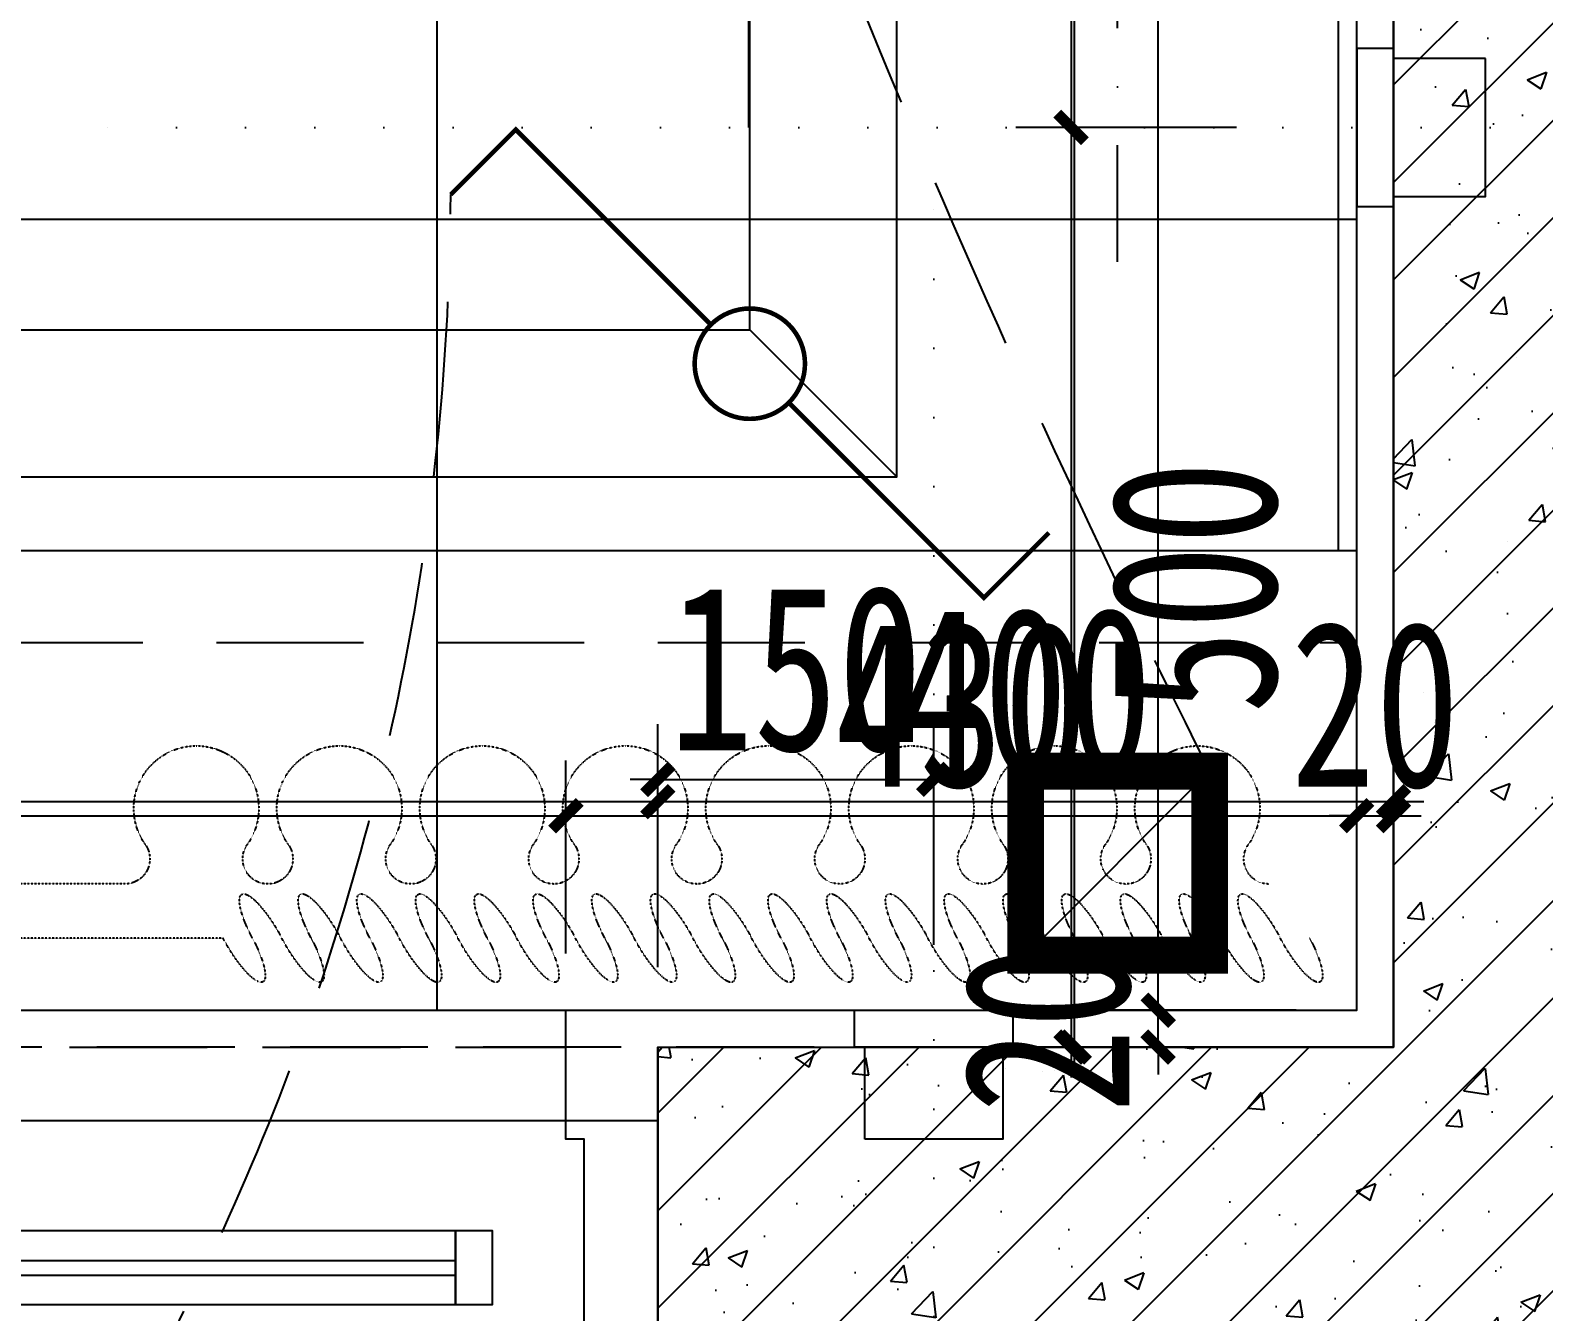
# Model space of a CAD drawing. Header units: millimetres. Extents: x -297 to 39764, y -29258 to 20315.
# Drawn here: x 13736 to 14559, y 4069 to 4765 of the extents above; entities that cross this region are included whole.
import ezdxf

# ---------------------------------------------------------------- set-up
doc = ezdxf.new("R2010")
doc.units = ezdxf.units.MM
for name, pattern in [('_DASH', [0.6, 0.4, -0.2]), ('DASH', [0.35, 0.25, -0.1]), ('DASHDOT2', [12.7, 6.35, -3.175, 0, -3.175]), ('DOT2', [0.125, 0, -0.125]), ('HIDDEN', [9.525, 6.35, -3.175])]:
    doc.linetypes.add(name, pattern=pattern)
doc.layers.get('Defpoints').update_dxf_attribs({"color": 250})
for name, color, linetype in [('.-P建筑梁位', 4, 'Continuous'), ('.P-墙体尺寸标注', 252, 'Continuous'), ('.p-灯具连线', 6, 'Continuous'), ('.P-窗帘', 250, 'Continuous'), ('.P-装饰轮廓', 180, 'Continuous'), ('.P-门', 4, 'Continuous'), ('.P-门套', 141, 'Continuous'), ('.PC-天花尺寸标注', 252, 'Continuous'), ('.PC-天花灯具', 203, 'Continuous'), ('.PC-天花造型', 163, 'Continuous'), ('.PC-综合天花虚线层', 14, 'DASHDOT2'), ('.PF-地面轮廓细线', 75, 'Continuous'), ('.P完成面尺寸', 180, 'Continuous'), ('.ZD-开关', 43, 'Continuous'), ('.ZD-强电开关', 183, 'Continuous'), ('.ZD-插座标注', 252, 'Continuous'), ('.ZD-插座虚线层', 214, 'DASH'), ('.ZD-点位引线', 1, 'Continuous'), ('A-Wall', 2, 'Continuous'), ('C-窗帘', 252, 'Continuous')]:
    doc.layers.add(name, color=color, linetype=linetype)
doc.styles.add('文字样式', font='', dxfattribs={"width": 0.75})
doc.styles.get('文字样式').set_extended_font_data('SimSun')
doc.dimstyles.new('西安1-40（内部尺寸）', dxfattribs={"dimscale": 30, "dimtxt": 3, "dimasz": 0.5, "dimexe": 1, "dimexo": 1, "dimgap": 0.5, "dimtad": 1, "dimdec": 0, "dimrnd": 5, "dimtxsty": '文字样式', "dimblk": 'ARCHTICK', "dimcen": 1, "dimdle": 0.55, "dimclrd": 252, "dimclre": 252, "dimclrt": 30, "dimadec": 0, "dimazin": 0, "dimtfac": 1, "dimtdec": 0, "dimtix": 1, "dimtmove": 2, "dimatfit": 3, "dimfxl": 5, "dimfxlon": 1, "dimarcsym": 0})

# ---------------------------------------------------------------- blocks, each defined once
blk = doc.blocks.new('cl')
at = {"layer": 'C-窗帘', "color": 251, "linetype": 'DASH', "ltscale": 0.3}
blk.add_line((568.67, 29.38), (854.09, 29.38), dxfattribs=at)
at = {"layer": 'C-窗帘', "linetype": 'DASH', "ltscale": 0.3}
blk.add_line((622.08, -0.04), (765.17, -0.04), dxfattribs=at)
at = {"layer": 'C-窗帘', "color": 251, "linetype": 'DASH', "ltscale": 0.3, "extrusion": (0, 0, -1)}
for centre, start_param, end_param in [((-14.18, 29.38), -1.424879, 1.716714), ((17.76, 29.38), -1.424879, 1.716714), ((49.7, 29.38), -1.424879, 1.716714), ((81.64, 29.38), -1.424879, 1.716714), ((113.57, 29.38), -1.424879, 1.716714), ((145.51, 29.38), -1.424879, 1.716714), ((177.45, 29.38), -1.424879, 1.716714), ((209.38, 29.38), -1.424879, 1.716714), ((241.32, 29.38), -1.424879, 1.716714), ((273.26, 29.38), -1.424879, 1.716714), ((305.19, 29.38), -1.424879, 1.716714), ((337.13, 29.38), -1.424879, 1.716714), ((369.07, 29.38), -1.424879, 1.716714), ((401, 29.38), -1.424879, 1.716714), ((432.94, 29.38), -1.424879, 1.716714), ((464.88, 29.38), -1.424879, 1.716714), ((496.81, 29.38), -1.424879, 1.716714), ((528.75, 29.38), -1.424879, 1.716714), ((560.69, 29.38), -1.424879, 1.716714), ((1.79, 29.38), 1.716714, 4.858306), ((33.73, 29.38), 1.716714, 4.858306), ((65.67, 29.38), 1.716714, 4.858306), ((97.6, 29.38), 1.716714, 4.858306), ((129.54, 29.38), 1.716714, 4.858306), ((161.48, 29.38), 1.716714, 4.858306), ((193.41, 29.38), 1.716714, 4.858306), ((225.35, 29.38), 1.716714, 4.858306), ((257.29, 29.38), 1.716714, 4.858306), ((289.22, 29.38), 1.716714, 4.858306), ((321.16, 29.38), 1.716714, 4.858306), ((353.1, 29.38), 1.716714, 4.858306), ((385.04, 29.38), 1.716714, 4.858306), ((416.97, 29.38), 1.716714, 4.858306), ((448.91, 29.38), 1.716714, 4.858306), ((480.85, 29.38), 1.716714, 4.858306), ((512.78, 29.38), 1.716714, 4.858306), ((544.72, 29.38), 1.716714, 4.858306)]:
    blk.add_ellipse(centre, major_axis=(-13.73, 23.78), ratio=0.254545, start_param=start_param, end_param=end_param, dxfattribs=at)
at = {"layer": 'C-窗帘', "linetype": 'DASH', "ltscale": 0.3, "extrusion": (0, 0, -1)}
for centre, major_axis, start_param, end_param in [((0, -13.63), (-9.64, 9.64), 0.785455, 2.971795), ((77.76, -13.64), (-9.64, 9.64), 4.8823, 9.25498), ((155.52, -13.64), (9.64, 9.64), 3.311504, 7.684184), ((233.28, -13.65), (9.64, 9.64), 3.311504, 7.684184), ((388.8, -13.65), (-9.64, 9.64), 4.8823, 9.25498), ((466.56, -13.66), (9.64, 9.64), 3.311504, 7.684184), ((544.32, -13.66), (-9.64, 9.64), 4.8823, 9.25498), ((311.04, -13.65), (-9.64, 9.64), 4.8823, 7.06864), ((311.04, -13.65), (-9.64, 9.64), 0.785455, 2.971795), ((622.08, -13.67), (-9.64, 9.64), 4.8823, 7.06864), ((38.88, -41.13), (-24.03, 24.03), 3.927048, 6.113388), ((38.88, -41.13), (24.03, 24.03), 0.169911, 2.356251), ((116.64, -41.14), (24.03, 24.03), 2.356251, 4.542591), ((116.64, -41.14), (-24.03, 24.03), 1.740708, 3.927048), ((194.4, -41.14), (24.03, 24.03), 2.356251, 4.542591), ((194.4, -41.14), (-24.03, 24.03), 1.740708, 3.927048), ((272.16, -41.14), (-24.03, 24.03), 3.927048, 6.113388), ((272.16, -41.14), (-24.03, 24.03), 1.740708, 3.927048), ((349.92, -41.15), (24.03, 24.03), 2.356251, 4.542591), ((349.92, -41.15), (-24.03, 24.03), 1.740708, 3.927048), ((427.68, -41.15), (24.03, 24.03), 2.356251, 4.542591), ((427.68, -41.15), (24.03, 24.03), 0.169911, 2.356251), ((505.44, -41.16), (-24.03, 24.03), 3.927048, 6.113388), ((505.44, -41.16), (24.03, 24.03), 0.169911, 2.356251), ((583.2, -41.16), (-24.03, 24.03), 3.927048, 6.113388), ((583.2, -41.16), (-24.03, 24.03), 1.740708, 3.927048)]:
    blk.add_ellipse(centre, major_axis=major_axis, ratio=1, start_param=start_param, end_param=end_param, dxfattribs=at)
blk = doc.blocks.new('*U71')
for p, q in [((46101.92, 54355.11), (46686.92, 54355.11)), ((46101.92, 54347.11), (46686.92, 54347.11))]:
    blk.add_line(p, q)
for points in [[(46081.92, 54331.11), (46101.92, 54331.11), (46101.92, 54371.11), (46081.92, 54371.11)], [(46686.92, 54331.11), (46706.92, 54331.11), (46706.92, 54371.11), (46686.92, 54371.11)]]:
    blk.add_lwpolyline(points, close=True)
at = {"color": 250}
blk.add_lwpolyline([(46101.92, 54331.11), (46686.92, 54331.11), (46686.92, 54371.11), (46101.92, 54371.11)], close=True, dxfattribs=at)
blk = doc.blocks.new('_ArchTick')
at = {"color": 0, "linetype": 'ByBlock', "const_width": 0.4}
blk.add_lwpolyline([(-0.5, -0.5), (0.5, 0.5)], dxfattribs=at)
blk = doc.blocks.new('*D353')
at = {"layer": '.P-墙体尺寸标注', "color": 252, "linetype": 'ByBlock', "lineweight": -2, "transparency": 16777216}
for p, q in [((11377.51, 4255.95), (11377.51, 4375.95)), ((14077.51, 4255.95), (14077.51, 4375.95)), ((11361.01, 4345.95), (14094.01, 4345.95))]:
    blk.add_line(p, q, dxfattribs=at)
at = {"layer": 'Defpoints', "color": 0, "linetype": 'ByBlock', "transparency": 16777216}
for p in [(14077.51, 4345.95), (11377.51, 4212.51, 0), (14077.51, 4212.51, 0)]:
    blk.add_point(p, dxfattribs=at)
at = {"layer": '.P-墙体尺寸标注', "color": 252, "linetype": 'ByBlock', "lineweight": -2, "transparency": 16777216, "xscale": 15, "yscale": 15, "zscale": 15, "rotation": 180}
blk.add_blockref('_ArchTick', (11377.51, 4345.95), dxfattribs=at)
at = {"layer": '.P-墙体尺寸标注', "color": 252, "linetype": 'ByBlock', "lineweight": -2, "transparency": 16777216, "xscale": 15, "yscale": 15, "zscale": 15}
blk.add_blockref('_ArchTick', (14077.51, 4345.95), dxfattribs=at)
at = {"layer": '.P-墙体尺寸标注', "color": 30, "linetype": 'ByBlock', "transparency": 16777216, "insert": (12727.51, 4405.95), "char_height": 90, "attachment_point": 5, "style": '文字样式'}
blk.add_mtext('2700', dxfattribs=at)
blk = doc.blocks.new('*D354')
at = {"layer": '.P-墙体尺寸标注', "color": 252, "linetype": 'ByBlock', "lineweight": -2, "transparency": 16777216}
for p, q in [((14077.51, 4255.95), (14077.51, 4375.95)), ((14477.51, 4255.95), (14477.51, 4375.95)), ((14061.01, 4345.95), (14494.01, 4345.95))]:
    blk.add_line(p, q, dxfattribs=at)
at = {"layer": 'Defpoints', "color": 0, "linetype": 'ByBlock', "transparency": 16777216}
for p in [(14477.51, 4345.95), (14077.51, 4212.51, 0), (14477.51, 4212.51, 0)]:
    blk.add_point(p, dxfattribs=at)
at = {"layer": '.P-墙体尺寸标注', "color": 252, "linetype": 'ByBlock', "lineweight": -2, "transparency": 16777216, "xscale": 15, "yscale": 15, "zscale": 15, "rotation": 180}
blk.add_blockref('_ArchTick', (14077.51, 4345.95), dxfattribs=at)
at = {"layer": '.P-墙体尺寸标注', "color": 252, "linetype": 'ByBlock', "lineweight": -2, "transparency": 16777216, "xscale": 15, "yscale": 15, "zscale": 15}
blk.add_blockref('_ArchTick', (14477.51, 4345.95), dxfattribs=at)
at = {"layer": '.P-墙体尺寸标注', "color": 30, "linetype": 'ByBlock', "transparency": 16777216, "insert": (14277.51, 4405.95), "char_height": 90, "attachment_point": 5, "style": '文字样式'}
blk.add_mtext('400', dxfattribs=at)
blk = doc.blocks.new('*D442')
at = {"layer": '.PC-天花尺寸标注', "color": 252, "linetype": 'ByBlock', "lineweight": -2, "transparency": 16777216}
for p, q in [((10717.51, 5198.29), (10717.51, 5318.29)), ((14127.51, 5198.29), (14127.51, 5318.29)), ((10701.01, 5288.29), (14144.01, 5288.29))]:
    blk.add_line(p, q, dxfattribs=at)
at = {"layer": 'Defpoints', "color": 0, "linetype": 'ByBlock', "transparency": 16777216}
for p in [(14127.51, 5288.29), (10717.51, 4602.51, 0), (14127.51, 4602.51, 0)]:
    blk.add_point(p, dxfattribs=at)
at = {"layer": '.PC-天花尺寸标注', "color": 252, "linetype": 'ByBlock', "lineweight": -2, "transparency": 16777216, "xscale": 15, "yscale": 15, "zscale": 15, "rotation": 180}
blk.add_blockref('_ArchTick', (10717.51, 5288.29), dxfattribs=at)
at = {"layer": '.PC-天花尺寸标注', "color": 252, "linetype": 'ByBlock', "lineweight": -2, "transparency": 16777216, "xscale": 15, "yscale": 15, "zscale": 15}
blk.add_blockref('_ArchTick', (14127.51, 5288.29), dxfattribs=at)
at = {"layer": '.PC-天花尺寸标注', "color": 30, "linetype": 'ByBlock', "transparency": 16777216, "insert": (12422.51, 5348.29), "char_height": 90, "attachment_point": 5, "style": '文字样式'}
blk.add_mtext('3410', dxfattribs=at)
blk = doc.blocks.new('*D443')
at = {"layer": '.PC-天花尺寸标注', "color": 252, "linetype": 'ByBlock', "lineweight": -2, "transparency": 16777216}
for p, q in [((14127.51, 5198.29), (14127.51, 5318.29)), ((14207.51, 5198.29), (14207.51, 5318.29)), ((14127.51, 5288.29), (14112.51, 5288.29)), ((14127.51, 5288.29), (14207.51, 5288.29)), ((14207.51, 5288.29), (14222.51, 5288.29))]:
    blk.add_line(p, q, dxfattribs=at)
at = {"layer": 'Defpoints', "color": 0, "linetype": 'ByBlock', "transparency": 16777216}
for p in [(14207.51, 5288.29), (14127.51, 4602.51, 0), (14207.51, 4522.51, 0)]:
    blk.add_point(p, dxfattribs=at)
at = {"layer": '.PC-天花尺寸标注', "color": 252, "linetype": 'ByBlock', "lineweight": -2, "transparency": 16777216, "xscale": 15, "yscale": 15, "zscale": 15}
blk.add_blockref('_ArchTick', (14127.51, 5288.29), dxfattribs=at)
at = {"layer": '.PC-天花尺寸标注', "color": 252, "linetype": 'ByBlock', "lineweight": -2, "transparency": 16777216, "xscale": 15, "yscale": 15, "zscale": 15, "rotation": 180}
blk.add_blockref('_ArchTick', (14207.51, 5288.29), dxfattribs=at)
at = {"layer": '.PC-天花尺寸标注', "color": 30, "linetype": 'ByBlock', "transparency": 16777216, "insert": (14167.51, 5348.29), "char_height": 90, "attachment_point": 5, "style": '文字样式'}
blk.add_mtext('80', dxfattribs=at)
blk = doc.blocks.new('*D444')
at = {"layer": '.PC-天花尺寸标注', "color": 252, "linetype": 'ByBlock', "lineweight": -2, "transparency": 16777216}
for p, q in [((14207.51, 5198.29), (14207.51, 5318.29)), ((14447.51, 5198.29), (14447.51, 5318.29)), ((14191.01, 5288.29), (14464.01, 5288.29))]:
    blk.add_line(p, q, dxfattribs=at)
at = {"layer": 'Defpoints', "color": 0, "linetype": 'ByBlock', "transparency": 16777216}
for p in [(14447.51, 5288.29), (14207.51, 4522.51, 0), (14447.51, 4482.51, 0)]:
    blk.add_point(p, dxfattribs=at)
at = {"layer": '.PC-天花尺寸标注', "color": 252, "linetype": 'ByBlock', "lineweight": -2, "transparency": 16777216, "xscale": 15, "yscale": 15, "zscale": 15, "rotation": 180}
blk.add_blockref('_ArchTick', (14207.51, 5288.29), dxfattribs=at)
at = {"layer": '.PC-天花尺寸标注', "color": 252, "linetype": 'ByBlock', "lineweight": -2, "transparency": 16777216, "xscale": 15, "yscale": 15, "zscale": 15}
blk.add_blockref('_ArchTick', (14447.51, 5288.29), dxfattribs=at)
at = {"layer": '.PC-天花尺寸标注', "color": 30, "linetype": 'ByBlock', "transparency": 16777216, "insert": (14327.51, 5348.29), "char_height": 90, "attachment_point": 5, "style": '文字样式'}
blk.add_mtext('240', dxfattribs=at)
blk = doc.blocks.new('*D445')
at = {"layer": '.PC-天花尺寸标注', "color": 252, "linetype": 'ByBlock', "lineweight": -2, "transparency": 16777216}
for p, q in [((14447.51, 5198.29), (14447.51, 5318.29)), ((14457.51, 5198.29), (14457.51, 5318.29)), ((14447.51, 5288.29), (14432.51, 5288.29)), ((14447.51, 5288.29), (14457.51, 5288.29)), ((14457.51, 5288.29), (14472.51, 5288.29))]:
    blk.add_line(p, q, dxfattribs=at)
at = {"layer": 'Defpoints', "color": 0, "linetype": 'ByBlock', "transparency": 16777216}
for p in [(14457.51, 5288.29), (14447.51, 4482.51, 0), (14457.51, 4482.51, 0)]:
    blk.add_point(p, dxfattribs=at)
at = {"layer": '.PC-天花尺寸标注', "color": 252, "linetype": 'ByBlock', "lineweight": -2, "transparency": 16777216, "xscale": 15, "yscale": 15, "zscale": 15}
blk.add_blockref('_ArchTick', (14447.51, 5288.29), dxfattribs=at)
at = {"layer": '.PC-天花尺寸标注', "color": 252, "linetype": 'ByBlock', "lineweight": -2, "transparency": 16777216, "xscale": 15, "yscale": 15, "zscale": 15, "rotation": 180}
blk.add_blockref('_ArchTick', (14457.51, 5288.29), dxfattribs=at)
at = {"layer": '.PC-天花尺寸标注', "color": 30, "linetype": 'ByBlock', "transparency": 16777216, "insert": (14452.51, 5348.29), "char_height": 90, "attachment_point": 5, "style": '文字样式'}
blk.add_mtext('10', dxfattribs=at)
blk = doc.blocks.new('A$C58CB5888')
at = {"color": 2}
blk.add_line((110, 110), (10, 10), dxfattribs=at)
at = {"color": 2, "const_width": 20}
blk.add_lwpolyline([(10, 10), (110, 10), (110, 110), (10, 110)], close=True, dxfattribs=at)
blk = doc.blocks.new('2312')
at = {"layer": '.ZD-强电开关', "color": 6, "linetype": 'ByBlock', "ltscale": 0.1}
for points in [[(-50, 43), (-50, -43), (-70, -43), (-70, 43)], [(0, -37.5), (-50, -37.5), (-50, 37.5), (0, 37.5)]]:
    blk.add_lwpolyline(points, close=True, dxfattribs=at)
blk = doc.blocks.new('DHXBHXA$C4F97044B')
at = {"const_width": 2.5}
for points in [[(21.21, -21.21, -1), (-21.21, 21.21), (-127.28, 127.28), (-91.92, 162.63)], [(-21.21, 21.21, -1), (21.21, -21.21), (127.28, -127.28), (91.92, -162.63)]]:
    blk.add_lwpolyline(points, format="xyb", dxfattribs=at)
blk = doc.blocks.new('*D584')
at = {"layer": '.ZD-插座标注', "color": 252, "linetype": 'ByBlock', "lineweight": -2, "transparency": 16777216}
for p, q in [((14302.22, 5995.78), (14302.22, 4696.01)), ((14392.22, 5979.28), (14272.22, 5979.28)), ((14392.22, 4712.51), (14272.22, 4712.51))]:
    blk.add_line(p, q, dxfattribs=at)
at = {"layer": 'Defpoints', "color": 0, "linetype": 'ByBlock', "transparency": 16777216}
for p in [(14457.51, 5979.28, 0), (14302.22, 4712.51), (14457.51, 4712.51, 0)]:
    blk.add_point(p, dxfattribs=at)
at = {"layer": '.ZD-插座标注', "color": 252, "linetype": 'ByBlock', "lineweight": -2, "transparency": 16777216, "xscale": 15, "yscale": 15, "zscale": 15}
for p, rotation in [((14302.22, 5979.28), 90), ((14302.22, 4712.51), 270)]:
    blk.add_blockref('_ArchTick', p, dxfattribs=dict(at, rotation=rotation))
at = {"layer": '.ZD-插座标注', "color": 30, "linetype": 'ByBlock', "transparency": 16777216, "insert": (14242.22, 5345.9), "char_height": 90, "attachment_point": 5, "rotation": 90, "style": '文字样式'}
blk.add_mtext('1265', dxfattribs=at)
blk = doc.blocks.new('*D585')
at = {"layer": '.ZD-插座标注', "color": 252, "linetype": 'ByBlock', "lineweight": -2, "transparency": 16777216}
for p, q in [((14302.22, 4729.01), (14302.22, 4196.01)), ((14392.22, 4712.51), (14272.22, 4712.51)), ((14392.22, 4212.51), (14272.22, 4212.51))]:
    blk.add_line(p, q, dxfattribs=at)
at = {"layer": 'Defpoints', "color": 0, "linetype": 'ByBlock', "transparency": 16777216}
for p in [(14457.51, 4712.51, 0), (14302.22, 4212.51), (14477.51, 4212.51, 0)]:
    blk.add_point(p, dxfattribs=at)
at = {"layer": '.ZD-插座标注', "color": 252, "linetype": 'ByBlock', "lineweight": -2, "transparency": 16777216, "xscale": 15, "yscale": 15, "zscale": 15}
for p, rotation in [((14302.22, 4712.51), 90), ((14302.22, 4212.51), 270)]:
    blk.add_blockref('_ArchTick', p, dxfattribs=dict(at, rotation=rotation))
at = {"layer": '.ZD-插座标注', "color": 30, "linetype": 'ByBlock', "transparency": 16777216, "insert": (14369.41, 4462.51), "char_height": 90, "attachment_point": 5, "rotation": 90, "style": '文字样式'}
blk.add_mtext('500', dxfattribs=at)
blk = doc.blocks.new('*D586')
at = {"layer": '.ZD-插座标注', "color": 252, "linetype": 'ByBlock', "lineweight": -2, "transparency": 16777216}
for p, q in [((14077.51, 4268.05), (14077.51, 4388.05)), ((14227.51, 4268.05), (14227.51, 4388.05)), ((14077.51, 4358.05), (14062.51, 4358.05)), ((14077.51, 4358.05), (14227.51, 4358.05)), ((14227.51, 4358.05), (14242.51, 4358.05))]:
    blk.add_line(p, q, dxfattribs=at)
at = {"layer": 'Defpoints', "color": 0, "linetype": 'ByBlock', "transparency": 16777216}
for p in [(14227.51, 4358.05), (14077.51, 4212.51, 0), (14227.51, 4212.51, 0)]:
    blk.add_point(p, dxfattribs=at)
at = {"layer": '.ZD-插座标注', "color": 252, "linetype": 'ByBlock', "lineweight": -2, "transparency": 16777216, "xscale": 15, "yscale": 15, "zscale": 15}
blk.add_blockref('_ArchTick', (14077.51, 4358.05), dxfattribs=at)
at = {"layer": '.ZD-插座标注', "color": 252, "linetype": 'ByBlock', "lineweight": -2, "transparency": 16777216, "xscale": 15, "yscale": 15, "zscale": 15, "rotation": 180}
blk.add_blockref('_ArchTick', (14227.51, 4358.05), dxfattribs=at)
at = {"layer": '.ZD-插座标注', "color": 30, "linetype": 'ByBlock', "transparency": 16777216, "insert": (14152.51, 4418.05), "char_height": 90, "attachment_point": 5, "style": '文字样式'}
blk.add_mtext('150', dxfattribs=at)
blk = doc.blocks.new('*D1197')
at = {"layer": '.P-墙体尺寸标注', "color": 252, "linetype": 'ByBlock', "lineweight": -2, "transparency": 16777216}
for p, q in [((14303.95, 6129.01), (14303.95, 4196.01)), ((14393.95, 6112.51), (14273.95, 6112.51)), ((14393.95, 4212.51), (14273.95, 4212.51))]:
    blk.add_line(p, q, dxfattribs=at)
at = {"layer": 'Defpoints', "color": 0, "linetype": 'ByBlock', "transparency": 16777216}
for p in [(14477.51, 6112.51, 0), (14303.95, 4212.51), (14477.51, 4212.51, 0)]:
    blk.add_point(p, dxfattribs=at)
at = {"layer": '.P-墙体尺寸标注', "color": 252, "linetype": 'ByBlock', "lineweight": -2, "transparency": 16777216, "xscale": 15, "yscale": 15, "zscale": 15}
for p, rotation in [((14303.95, 6112.51), 90), ((14303.95, 4212.51), 270)]:
    blk.add_blockref('_ArchTick', p, dxfattribs=dict(at, rotation=rotation))
at = {"layer": '.P-墙体尺寸标注', "color": 30, "linetype": 'ByBlock', "transparency": 16777216, "insert": (14243.95, 5162.51), "char_height": 90, "attachment_point": 5, "rotation": 90, "style": '文字样式'}
blk.add_mtext('1900', dxfattribs=at)
blk = doc.blocks.new('*D1361')
at = {"layer": '.P完成面尺寸', "color": 252, "linetype": 'ByBlock', "lineweight": -2, "transparency": 16777216}
for p, q in [((11427.51, 4263.32), (11427.51, 4368.32)), ((14027.51, 4263.32), (14027.51, 4368.32)), ((11411.01, 4338.32), (14044.01, 4338.32))]:
    blk.add_line(p, q, dxfattribs=at)
at = {"layer": 'Defpoints', "color": 0, "linetype": 'ByBlock', "transparency": 16777216}
for p in [(14027.51, 4338.32), (11427.51, 4232.51, 0), (14027.51, 4232.51, 0)]:
    blk.add_point(p, dxfattribs=at)
at = {"layer": '.P完成面尺寸', "color": 252, "linetype": 'ByBlock', "lineweight": -2, "transparency": 16777216, "xscale": 15, "yscale": 15, "zscale": 15, "rotation": 180}
blk.add_blockref('_ArchTick', (11427.51, 4338.32), dxfattribs=at)
at = {"layer": '.P完成面尺寸', "color": 252, "linetype": 'ByBlock', "lineweight": -2, "transparency": 16777216, "xscale": 15, "yscale": 15, "zscale": 15}
blk.add_blockref('_ArchTick', (14027.51, 4338.32), dxfattribs=at)
at = {"layer": '.P完成面尺寸', "color": 30, "linetype": 'ByBlock', "transparency": 16777216, "insert": (12727.51, 4398.32), "char_height": 90, "attachment_point": 5, "style": '文字样式'}
blk.add_mtext('2600', dxfattribs=at)
blk = doc.blocks.new('*D1362')
at = {"layer": '.P完成面尺寸', "color": 252, "linetype": 'ByBlock', "lineweight": -2, "transparency": 16777216}
for p, q in [((14027.51, 4263.32), (14027.51, 4368.32)), ((14457.51, 4263.32), (14457.51, 4368.32)), ((14011.01, 4338.32), (14474.01, 4338.32))]:
    blk.add_line(p, q, dxfattribs=at)
at = {"layer": 'Defpoints', "color": 0, "linetype": 'ByBlock', "transparency": 16777216}
for p in [(14457.51, 4338.32), (14027.51, 4232.51, 0), (14457.51, 4232.51, 0)]:
    blk.add_point(p, dxfattribs=at)
at = {"layer": '.P完成面尺寸', "color": 252, "linetype": 'ByBlock', "lineweight": -2, "transparency": 16777216, "xscale": 15, "yscale": 15, "zscale": 15, "rotation": 180}
blk.add_blockref('_ArchTick', (14027.51, 4338.32), dxfattribs=at)
at = {"layer": '.P完成面尺寸', "color": 252, "linetype": 'ByBlock', "lineweight": -2, "transparency": 16777216, "xscale": 15, "yscale": 15, "zscale": 15}
blk.add_blockref('_ArchTick', (14457.51, 4338.32), dxfattribs=at)
at = {"layer": '.P完成面尺寸', "color": 30, "linetype": 'ByBlock', "transparency": 16777216, "insert": (14242.51, 4398.32), "char_height": 90, "attachment_point": 5, "style": '文字样式'}
blk.add_mtext('430', dxfattribs=at)
blk = doc.blocks.new('*D1363')
at = {"layer": '.P完成面尺寸', "color": 252, "linetype": 'ByBlock', "lineweight": -2, "transparency": 16777216}
for p, q in [((14457.51, 4263.32), (14457.51, 4368.32)), ((14477.51, 4263.32), (14477.51, 4368.32)), ((14457.51, 4338.32), (14442.51, 4338.32)), ((14457.51, 4338.32), (14477.51, 4338.32)), ((14477.51, 4338.32), (14492.51, 4338.32))]:
    blk.add_line(p, q, dxfattribs=at)
at = {"layer": 'Defpoints', "color": 0, "linetype": 'ByBlock', "transparency": 16777216}
for p in [(14477.51, 4338.32), (14457.51, 4232.51, 0), (14477.51, 4212.51, 0)]:
    blk.add_point(p, dxfattribs=at)
at = {"layer": '.P完成面尺寸', "color": 252, "linetype": 'ByBlock', "lineweight": -2, "transparency": 16777216, "xscale": 15, "yscale": 15, "zscale": 15}
blk.add_blockref('_ArchTick', (14457.51, 4338.32), dxfattribs=at)
at = {"layer": '.P完成面尺寸', "color": 252, "linetype": 'ByBlock', "lineweight": -2, "transparency": 16777216, "xscale": 15, "yscale": 15, "zscale": 15, "rotation": 180}
blk.add_blockref('_ArchTick', (14477.51, 4338.32), dxfattribs=at)
at = {"layer": '.P完成面尺寸', "color": 30, "linetype": 'ByBlock', "transparency": 16777216, "insert": (14467.51, 4398.32), "char_height": 90, "attachment_point": 5, "style": '文字样式'}
blk.add_mtext('20', dxfattribs=at)
blk = doc.blocks.new('*D1366')
at = {"layer": '.P完成面尺寸', "color": 252, "linetype": 'ByBlock', "lineweight": -2, "transparency": 16777216}
for p, q in [((13357.51, -79.03), (13357.51, -184.03)), ((14827.5, -79.03), (14827.5, -184.03)), ((13341.01, -154.03), (14844, -154.03))]:
    blk.add_line(p, q, dxfattribs=at)
at = {"layer": 'Defpoints', "color": 0, "linetype": 'ByBlock', "transparency": 16777216}
for p in [(13357.51, 9092.51, 0), (14827.5, 0, 0), (14827.5, -154.03)]:
    blk.add_point(p, dxfattribs=at)
at = {"layer": '.P完成面尺寸', "color": 252, "linetype": 'ByBlock', "lineweight": -2, "transparency": 16777216, "xscale": 15, "yscale": 15, "zscale": 15, "rotation": 180}
blk.add_blockref('_ArchTick', (13357.51, -154.03), dxfattribs=at)
at = {"layer": '.P完成面尺寸', "color": 252, "linetype": 'ByBlock', "lineweight": -2, "transparency": 16777216, "xscale": 15, "yscale": 15, "zscale": 15}
blk.add_blockref('_ArchTick', (14827.5, -154.03), dxfattribs=at)
at = {"layer": '.P完成面尺寸', "color": 30, "linetype": 'ByBlock', "transparency": 16777216, "insert": (14092.51, -94.03), "char_height": 90, "attachment_point": 5, "style": '文字样式'}
blk.add_mtext('1470', dxfattribs=at)
blk = doc.blocks.new('*D1370')
at = {"layer": '.P完成面尺寸', "color": 252, "linetype": 'ByBlock', "lineweight": -2, "transparency": 16777216}
for p, q in [((14349.55, 4232.51), (14349.55, 4247.51)), ((14424.55, 4232.51), (14319.55, 4232.51)), ((14349.55, 4212.51), (14349.55, 4232.51)), ((14424.55, 4212.51), (14319.55, 4212.51)), ((14349.55, 4212.51), (14349.55, 4197.51))]:
    blk.add_line(p, q, dxfattribs=at)
at = {"layer": 'Defpoints', "color": 0, "linetype": 'ByBlock', "transparency": 16777216}
for p in [(14349.55, 4232.51), (14457.51, 4232.51, 0), (14477.51, 4212.51, 0)]:
    blk.add_point(p, dxfattribs=at)
at = {"layer": '.P完成面尺寸', "color": 252, "linetype": 'ByBlock', "lineweight": -2, "transparency": 16777216, "xscale": 15, "yscale": 15, "zscale": 15}
for p, rotation in [((14349.55, 4232.51), 270), ((14349.55, 4212.51), 90)]:
    blk.add_blockref('_ArchTick', p, dxfattribs=dict(at, rotation=rotation))
at = {"layer": '.P完成面尺寸', "color": 30, "linetype": 'ByBlock', "transparency": 16777216, "insert": (14289.55, 4222.51), "char_height": 90, "attachment_point": 5, "rotation": 90, "style": '文字样式'}
blk.add_mtext('20', dxfattribs=at)
blk = doc.blocks.new('*D1371')
at = {"layer": '.P完成面尺寸', "color": 252, "linetype": 'ByBlock', "lineweight": -2, "transparency": 16777216}
for p, q in [((14349.55, 4216.01), (14349.55, 8049.01)), ((14424.55, 8032.51), (14319.55, 8032.51)), ((14424.55, 4232.51), (14319.55, 4232.51))]:
    blk.add_line(p, q, dxfattribs=at)
at = {"layer": 'Defpoints', "color": 0, "linetype": 'ByBlock', "transparency": 16777216}
for p in [(14349.55, 8032.51), (14457.51, 8032.51, 0), (14457.51, 4232.51, 0)]:
    blk.add_point(p, dxfattribs=at)
at = {"layer": '.P完成面尺寸', "color": 252, "linetype": 'ByBlock', "lineweight": -2, "transparency": 16777216, "xscale": 15, "yscale": 15, "zscale": 15}
for p, rotation in [((14349.55, 8032.51), 90), ((14349.55, 4232.51), 270)]:
    blk.add_blockref('_ArchTick', p, dxfattribs=dict(at, rotation=rotation))
at = {"layer": '.P完成面尺寸', "color": 30, "linetype": 'ByBlock', "transparency": 16777216, "insert": (14289.55, 6132.51), "char_height": 90, "attachment_point": 5, "rotation": 90, "style": '文字样式'}
blk.add_mtext('3800', dxfattribs=at)

msp = doc.modelspace()

# ---------------------------------------------------------------- hatches: boundary and pattern name
at = {"layer": 'A-Wall'}
h = msp.add_hatch(dxfattribs=at)
h.set_pattern_fill('钢筋混凝土', color=250, scale=15, pattern_type=2)
h.set_pattern_definition([(45, (-33760.5, -137582.89), (-26.516504, 26.516504), []), (50, (-33760.5, -137582.89), (107.589027, -9.41282), [11.25, -123.75]), (355, (-33760.5, -137582.89), (-20.8127, 112.82882), [9, -99]), (100.4514, (-33751.54, -137583.67), (86.77641, 103.41593), [9.56103, -105.17132]), (46.1842, (-33760.5, -137552.89), (160.08616, -24.82785), [16.875, -185.625]), (96.6356, (-33747.16, -137554.96), (140.1994, 146.11768), [14.34154, -157.75695]), (351.1842, (-33760.5, -137552.89), (140.1993, 146.11779), [13.5, -148.5]), (21, (-33745.5, -137560.39), (89.53606, -60.392834), [11.25, -123.75]), (326, (-33745.5, -137560.39), (36.4973, 108.77251), [9, -99]), (71.4514, (-33738.04, -137565.42), (126.033394, 48.379575), [9.56103, -105.17132]), (37.5, (-33760.5, -137582.89), (1.823978, 49.934078), [0, -97.8, 0, -100.5, 0, -99.375]), (7.5, (-33760.5, -137582.89), (39.46043, 59.161757), [0, -57.3, 0, -95.55, 0, -37.875]), (327.5, (-33793.95, -137582.89), (80.073365, -3.383231), [0, -37.5, 0, -117, 0, -155.25]), (317.5, (-33808.95, -137582.89), (87.477925, 15.015747), [0, -48.75, 0, -77.7, 0, -110.25])])
h.paths.add_polyline_path([(14677.51, 6112.51), (14677.51, 4212.51), (15077.51, 4212.51), (15077.51, 4012.51), (14077.51, 4012.51), (14077.51, 4212.51), (14477.51, 4212.51), (14477.51, 6112.51)])

# ---------------------------------------------------------------- linework, layer by layer
at = {"layer": '.-P建筑梁位', "color": 4, "linetype": 'DASH', "ltscale": 300}
msp.add_line((11027.51, 4212.51, 0), (14027.51, 4212.51, 0), dxfattribs=at)
at = {"layer": '.-P建筑梁位', "color": 4, "linetype": 'DASH', "ltscale": 300, "elevation": 0}
msp.add_lwpolyline([(10577.51, 9112.51), (10577.51, 9112.51), (10577.51, 12012.51), (13377.51, 12012.51), (13377.51, 9112.51), (14477.51, 9112.51), (14477.51, 4212.51), (10577.51, 4212.51), (10577.51, 9112.51)], dxfattribs=at)
at = {"layer": '.p-灯具连线', "color": 6, "linetype": 'HIDDEN', "ltscale": 15, "elevation": 0}
for points in [[(14377.51, 4362.51, -0.168416), (13882.09, 8041.52, -0.834882)], [(13964.87, 4675.98, -0.385864), (12727.51, 3322.51, 0.169346), (15977.51, 3322.51, -0.157949), (16764.87, 4633.58, -1.115654)]]:
    msp.add_lwpolyline(points, format="xyb", dxfattribs=at)
at = {"layer": '.P-装饰轮廓', "elevation": 0}
msp.add_lwpolyline([(14027.51, 4172.51), (14027.51, 4232.51), (14457.51, 4232.51), (14457.51, 8032.51), (14597.51, 8032.51), (14597.51, 7682.51), (16257.51, 7682.51), (16257.51, 8032.51), (16477.51, 8032.51)], dxfattribs=at)
at = {"layer": '.P-门套', "elevation": 0}
msp.add_lwpolyline([(14077.51, 4172.51), (14077.51, 4052.51), (14027.51, 4052.51), (14027.51, 4062.51), (14037.51, 4062.51), (14037.51, 4162.51), (14027.51, 4162.51), (14027.51, 4172.51)], close=True, dxfattribs=at)
at = {"layer": '.PC-天花灯具', "linetype": '_DASH', "ltscale": 200}
msp.add_line((10597.51, 4432.51, 0), (14457.51, 4432.51, 0), dxfattribs=at)
at = {"layer": '.PC-天花造型', "color": 75}
msp.add_line((14127.51, 4602.51, 0), (14207.51, 4522.51, 0), dxfattribs=at)
at = {"layer": '.PC-天花造型'}
msp.add_line((10597.51, 4482.51, 0), (14457.51, 4482.51, 0), dxfattribs=at)
at = {"layer": '.PC-天花造型', "color": 8}
msp.add_line((11427.51, 4232.51, 0), (14027.51, 4232.51, 0), dxfattribs=at)
at = {"layer": '.PC-天花造型', "elevation": 0}
msp.add_lwpolyline([(14447.51, 4482.51), (14447.51, 8042.51), (14607.51, 8042.51), (14607.51, 7692.51), (16247.51, 7692.51), (16247.51, 8042.51), (17447.51, 8042.51), (17447.51, 9082.51), (13347.51, 9082.51), (13347.51, 11982.51), (9407.51, 11982.51), (9407.51, 10942.51), (10607.51, 10942.51), (10607.51, 4482.51)], dxfattribs=at)
msp.add_lwpolyline([(14207.51, 8042.51), (10637.51, 8042.51), (10637.51, 4522.51), (14207.51, 4522.51)], close=True, dxfattribs=at)
at = {"layer": '.PC-天花造型', "color": 75, "elevation": 0}
msp.add_lwpolyline([(14127.51, 7962.51), (10717.51, 7962.51), (10717.51, 4602.51), (14127.51, 4602.51)], close=True, dxfattribs=at)
at = {"layer": '.PC-综合天花虚线层', "linetype": 'DASHDOT2', "ltscale": 10}
msp.add_line((14327.51, 4639.41, 0), (14327.51, 7881.59, 0), dxfattribs=at)
at = {"layer": '.PF-地面轮廓细线', "color": 250, "linetype": 'ByBlock'}
for p, q in [((13957.51, 4232.51, 0), (13957.51, 9092.51, 0)), ((14457.51, 4662.51, 0), (10597.51, 4662.51, 0))]:
    msp.add_line(p, q, dxfattribs=at)
at = {"layer": '.PF-地面轮廓细线', "color": 8, "linetype": 'ByBlock'}
for p, q in [((11427.51, 4232.51, 0), (14027.51, 4232.51, 0)), ((11427.51, 4172.51, 0), (14027.51, 4172.51, 0))]:
    msp.add_line(p, q, dxfattribs=at)
at = {"layer": '.ZD-强电开关', "color": 1, "elevation": 0}
msp.add_lwpolyline([(14227.51, 4232.51, 0, 25, 0), (14227.51, 4332.51, 0, 0, 0), (14227.51, 4584.06, 0, 0, 0), (14127.51, 4584.06, 0, 0, 0)], format="xyseb", dxfattribs=at)
at = {"layer": '.ZD-插座虚线层', "linetype": 'DOT2', "ltscale": 300}
for p, q in [((14605.32, 4712.51, 0), (13744.98, 4712.51, 0)), ((14227.51, 3953.23, 0), (14227.51, 4689.11, 0)), ((15258.86, 4587.51, 0), (14523.03, 4587.51, 0)), ((15253.77, 4487.51, 0), (14523.03, 4487.51, 0))]:
    msp.add_line(p, q, dxfattribs=at)
at = {"layer": '.ZD-点位引线', "color": 1, "elevation": 0}
msp.add_lwpolyline([(14126.78, 4850.18), (14126.78, 4712.51)], dxfattribs=at)
msp.add_lwpolyline([(14457.51, 4712.51, 0, 25, 0), (14357.51, 4712.51, 0, 0, 0), (14126.78, 4712.51, 0, 0, 0)], format="xyseb", dxfattribs=at)
at = {"layer": 'A-Wall', "color": 7}
for p, q in [((14477.51, 8012.51, 0), (14477.51, 4212.51, 0)), ((14077.51, 4212.51, 0), (14477.51, 4212.51, 0)), ((14077.51, 4212.51, 0), (14077.51, 4012.51, 0))]:
    msp.add_line(p, q, dxfattribs=at)
at = {"layer": 'A-Wall', "color": 7, "elevation": 0}
msp.add_lwpolyline([(14677.51, 6112.51), (14677.51, 4212.51), (15077.51, 4212.51), (15077.51, 4012.51), (14077.51, 4012.51), (14077.51, 4212.51), (14477.51, 4212.51), (14477.51, 6112.51)], close=True, dxfattribs=at)

# ---------------------------------------------------------------- block references
at = {"layer": '.P-窗帘', "rotation": 180}
msp.add_blockref('cl', (14409.74, 4301.15, 0), dxfattribs=at)
at = {"layer": '.P-门', "color": 251, "linetype": 'DASH', "ltscale": 300}
msp.add_blockref('*U71', (-32719.41, -50258.6, 0), dxfattribs=at)
at = {"layer": '.PC-天花灯具'}
msp.add_blockref('A$C58CB5888', (14267.51, 4252.51, 0), dxfattribs=at)
at = {"layer": '.ZD-开关', "color": 4, "linetype": 'ByBlock', "xscale": -1, "rotation": 180}
msp.add_blockref('2312', (14527.51, 4712.51, 0), dxfattribs=at)
at = {"layer": '.ZD-强电开关', "xscale": -1, "rotation": 270}
msp.add_blockref('DHXBHXA$C4F97044B', (14127.51, 4584.06, 0), dxfattribs=at)
at = {"layer": '.ZD-强电开关', "color": 4, "linetype": 'ByBlock', "rotation": 270}
msp.add_blockref('2312', (14227.51, 4162.51, 0), dxfattribs=at)

# ---------------------------------------------------------------- dimensions: what is measured, and where the dimension line sits
at = {"layer": '.P-墙体尺寸标注', "color": 1, "linetype": 'ByBlock'}
dim = msp.add_linear_dim(base=(14303.95, 4212.51), p1=(14477.51, 6112.51, 0), p2=(14477.51, 4212.51, 0), angle=90, dimstyle='西安1-40（内部尺寸）', override={"dimfxl": 3}, dxfattribs=at)
dim.commit()
dim.dimension.update_dxf_attribs({"geometry": '*D1197', "text_midpoint": (14243.95, 5162.51)})
for base, p1, p2, picture, middle in [((14077.51, 4345.95), (11377.51, 4212.51, 0), (14077.51, 4212.51, 0), '*D353', (12727.51, 4405.95)), ((14477.51, 4345.95), (14077.51, 4212.51, 0), (14477.51, 4212.51, 0), '*D354', (14277.51, 4405.95))]:
    dim = msp.add_linear_dim(base=base, p1=p1, p2=p2, dimstyle='西安1-40（内部尺寸）', override={"dimfxl": 3}, dxfattribs=at)
    dim.commit()
    dim.dimension.update_dxf_attribs({"geometry": picture, "text_midpoint": middle})
at = {"layer": '.PC-天花尺寸标注', "color": 1, "linetype": 'ByBlock'}
for base, p1, p2, picture, middle in [((14127.51, 5288.29), (10717.51, 4602.51, 0), (14127.51, 4602.51, 0), '*D442', (12422.51, 5348.29)), ((14207.51, 5288.29), (14127.51, 4602.51, 0), (14207.51, 4522.51, 0), '*D443', (14167.51, 5348.29)), ((14447.51, 5288.29), (14207.51, 4522.51, 0), (14447.51, 4482.51, 0), '*D444', (14327.51, 5348.29)), ((14457.51, 5288.29), (14447.51, 4482.51, 0), (14457.51, 4482.51, 0), '*D445', (14452.51, 5348.29))]:
    dim = msp.add_linear_dim(base=base, p1=p1, p2=p2, dimstyle='西安1-40（内部尺寸）', override={"dimfxl": 3}, dxfattribs=at)
    dim.commit()
    dim.dimension.update_dxf_attribs({"geometry": picture, "text_midpoint": middle})
at = {"layer": '.P完成面尺寸', "color": 1, "linetype": 'ByBlock'}
for base, p1, p2, picture, middle in [((14827.5, -154.03), (13357.51, 9092.51, 0), (14827.5, 0, 0), '*D1366', (14092.51, -94.03)), ((14027.51, 4338.32), (11427.51, 4232.51, 0), (14027.51, 4232.51, 0), '*D1361', (12727.51, 4398.32)), ((14457.51, 4338.32), (14027.51, 4232.51, 0), (14457.51, 4232.51, 0), '*D1362', (14242.51, 4398.32)), ((14477.51, 4338.32), (14457.51, 4232.51, 0), (14477.51, 4212.51, 0), '*D1363', (14467.51, 4398.32))]:
    dim = msp.add_linear_dim(base=base, p1=p1, p2=p2, dimstyle='西安1-40（内部尺寸）', override={"dimfxl": 2.5}, dxfattribs=at)
    dim.commit()
    dim.dimension.update_dxf_attribs({"geometry": picture, "text_midpoint": middle})
for base, p1, p2, picture, middle in [((14349.55, 8032.51), (14457.51, 4232.51, 0), (14457.51, 8032.51, 0), '*D1371', (14289.55, 6132.51)), ((14349.55, 4232.51), (14477.51, 4212.51, 0), (14457.51, 4232.51, 0), '*D1370', (14289.55, 4222.51))]:
    dim = msp.add_linear_dim(base=base, p1=p1, p2=p2, angle=90, dimstyle='西安1-40（内部尺寸）', override={"dimfxl": 2.5}, dxfattribs=at)
    dim.commit()
    dim.dimension.update_dxf_attribs({"geometry": picture, "text_midpoint": middle})
at = {"layer": '.ZD-插座标注', "color": 1, "linetype": 'ByBlock'}
dim = msp.add_linear_dim(base=(14302.22, 4712.51), p1=(14457.51, 5979.28, 0), p2=(14457.51, 4712.51, 0), angle=90, dimstyle='西安1-40（内部尺寸）', override={"dimfxl": 3}, dxfattribs=at)
dim.commit()
dim.dimension.update_dxf_attribs({"geometry": '*D584', "text_midpoint": (14242.22, 5345.9)})
dim = msp.add_linear_dim(base=(14302.22, 4212.51), p1=(14457.51, 4712.51, 0), p2=(14477.51, 4212.51, 0), angle=90, dimstyle='西安1-40（内部尺寸）', override={"dimfxl": 3}, dxfattribs=at)
dim.commit()
dim.dimension.update_dxf_attribs({"geometry": '*D585', "text_midpoint": (14369.41, 4462.51), "dimtype": 160})
dim = msp.add_linear_dim(base=(14227.51, 4358.05), p1=(14077.51, 4212.51, 0), p2=(14227.51, 4212.51, 0), dimstyle='西安1-40（内部尺寸）', override={"dimfxl": 3}, dxfattribs=at)
dim.commit()
dim.dimension.update_dxf_attribs({"geometry": '*D586', "text_midpoint": (14152.51, 4418.05)})

doc.saveas('drawing.dxf')
